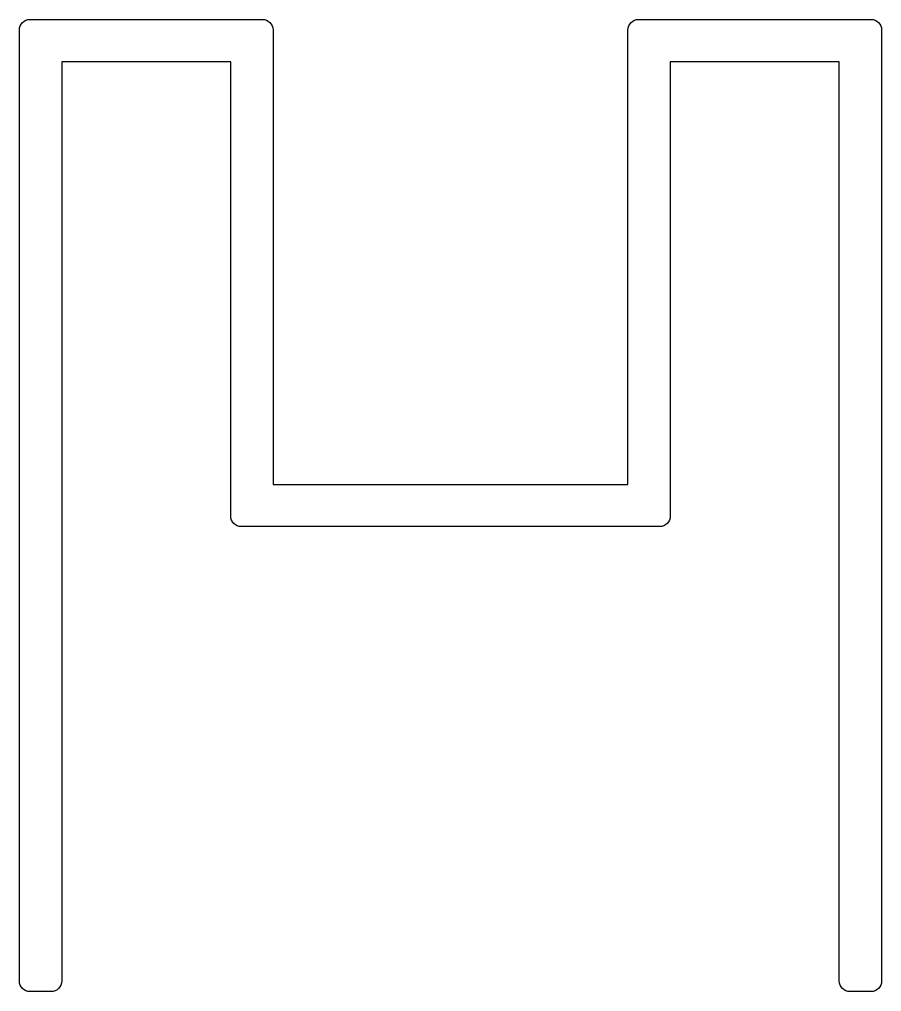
# Model space of a CAD drawing. Extents: x 621.8 to 642.2, y 605.6 to 628.6.
import ezdxf

# ---------------------------------------------------------------- set-up
doc = ezdxf.new("R2010")
doc.units = 0
doc.layers.get('0').update_dxf_attribs({"linetype": 'CONTINUOUS'})

msp = doc.modelspace()

# ---------------------------------------------------------------- linework, layer by layer
msp.add_lwpolyline([(622.815, 605.837, -0.414214), (622.565, 605.587), (622.065, 605.587, -0.414214), (621.815, 605.837), (621.815, 628.337, -0.414214), (622.065, 628.587), (627.565, 628.587, -0.414214), (627.815, 628.337), (627.815, 617.587), (636.215, 617.587), (636.215, 628.337, -0.414214), (636.465, 628.587), (641.965, 628.587, -0.414214), (642.215, 628.337), (642.215, 605.837, -0.414214), (641.965, 605.587), (641.465, 605.587, -0.414214), (641.215, 605.837), (641.215, 627.587), (637.215, 627.587), (637.215, 616.837, -0.414214), (636.965, 616.587), (627.065, 616.587, -0.414214), (626.815, 616.837), (626.815, 627.587), (622.815, 627.587)], format="xyb", close=True)

doc.saveas('drawing.dxf')
